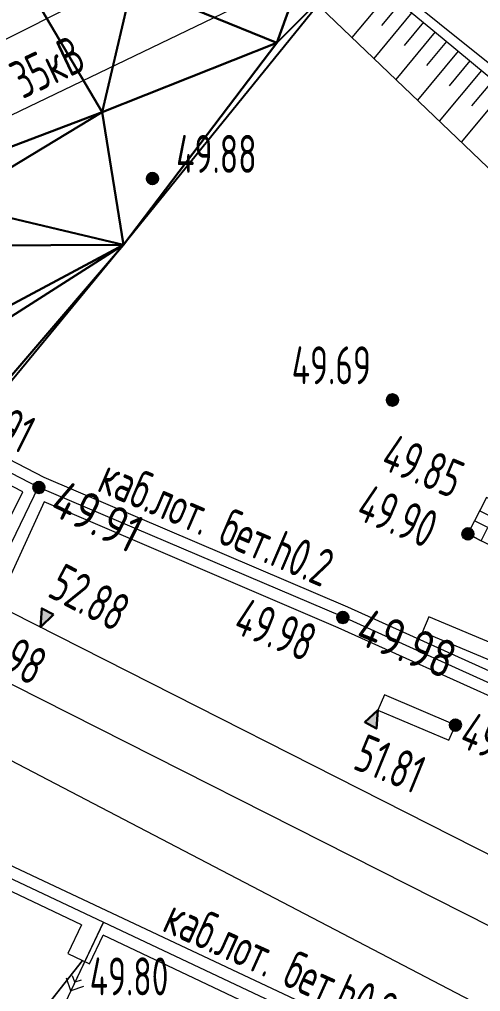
# Model space of a CAD drawing. Extents: x 1098675 to 1099684, y 381052 to 381453.
# Drawn here: x 1099309.75 to 1099321.91, y 381317.8 to 381343.44 of the extents above; entities that cross this region are included whole.
import ezdxf
from ezdxf.enums import TextEntityAlignment as Align

# ---------------------------------------------------------------- set-up
doc = ezdxf.new("R2010")
doc.units = 0
doc.header["$MEASUREMENT"] = 0
doc.header["$PDMODE"] = 34
doc.header["$PDSIZE"] = -1
doc.layers.get('Defpoints').update_dxf_attribs({"color": 252, "linetype": 'CONTINUOUS'})
doc.layers.add('ГП_ТЕКСТ_размеры', color=7, linetype='CONTINUOUS', lineweight=5)
doc.layers.add('Съемка', color=253, linetype='CONTINUOUS', lineweight=20)
doc.layers.add('С_R_Мелитополь1_SRF-VIEW', color=252, linetype='CONTINUOUS')
doc.styles.add('TOPO_D431', font='GOST2304A.ttf')
doc.styles.add('ГОСТ', font='GOST2304A.ttf', dxfattribs={"height": 2.5})
doc.linetypes.add('g5_119_1', pattern='A,4,-1,[31,GUGK_2005.shx,S=0.1,R=0,X=0,Y=0],0.35,[31,GUGK_2005.shx,S=0.08,R=0,X=0,Y=0],3.3,[31,GUGK_2005.shx,S=0.08,R=180,X=0,Y=0],0.35,[31,GUGK_2005.shx,S=0.1,R=180,X=0,Y=0],-1', length=10)
doc.linetypes.add('ПОДОШВА_Дороги', pattern='A,0,[201,mapsigns2.shx,S=0.12,R=0,X=0,Y=0],-1.5', length=1.5)
doc.dimstyles.new('ISO-25', dxfattribs={"dimtxt": 1.5, "dimasz": 1.5, "dimexe": 1.25, "dimexo": 0, "dimtad": 1, "dimtxsty": 'TOPO_D431', "dimcen": 2.5, "dimazin": 0, "dimtfac": 1, "dimtmove": 0, "dimatfit": 3, "dimfxl": 1, "dimarcsym": 0})

# ---------------------------------------------------------------- blocks, each defined once
blk = doc.blocks.new('*D186')
at = {"layer": 'Defpoints', "color": 0, "linetype": 'Continuous', "lineweight": 60, "transparency": 16777216}
for p in [(1099274.105, 381320.994), (1099322.127, 381304.486), (1099319.76, 381299.466)]:
    blk.add_point(p, dxfattribs=at)
at = {"layer": 'ГП_ТЕКСТ_размеры', "color": 0, "linetype": 'Continuous', "lineweight": -2, "transparency": 16777216}
for p, q in [((1099274.105, 381320.994), (1099277.005, 381327.145)), ((1099277.829, 381325.374), (1099320.77, 381305.126)), ((1099319.76, 381299.466), (1099322.66, 381305.617))]:
    blk.add_line(p, q, dxfattribs=at)
at = {"layer": 'ГП_ТЕКСТ_размеры', "color": 0, "linetype": 'Continuous', "lineweight": 60, "transparency": 16777216}
for points in [[(1099277.936, 381325.6), (1099277.722, 381325.148), (1099276.472, 381326.014)], [(1099320.877, 381305.352), (1099320.663, 381304.9), (1099322.127, 381304.486)]]:
    blk.add_solid(points, dxfattribs=at)
at = {"layer": 'ГП_ТЕКСТ_размеры', "color": 0, "linetype": 'Continuous', "transparency": 16777216, "insert": (1099301.556, 381315.831), "char_height": 1.5, "attachment_point": 5, "rotation": 334.7544, "style": 'TOPO_D431'}
blk.add_mtext('50,48', dxfattribs=at)
blk = doc.blocks.new('Съемка')
at = {"layer": 'Съемка', "linetype": 'Continuous', "lineweight": -2}
h = blk.add_hatch(color=8, dxfattribs=at)
h.dxf.hatch_style = 1
edge = h.paths.add_edge_path()
edge.add_arc((1099313.257, 381339.24), 0.15, 0, 360)
h = blk.add_hatch(color=8, dxfattribs=at)
h.dxf.hatch_style = 1
edge = h.paths.add_edge_path()
edge.add_arc((1099313.257, 381339.24), 0.15, 0, 360)
h = blk.add_hatch(color=8, dxfattribs=at)
h.dxf.hatch_style = 1
edge = h.paths.add_edge_path()
edge.add_arc((1099319.584, 381333.4), 0.15, 0, 360)
h = blk.add_hatch(color=8, dxfattribs=at)
h.dxf.hatch_style = 1
edge = h.paths.add_edge_path()
edge.add_arc((1099319.584, 381333.4), 0.15, 0, 360)
h = blk.add_hatch(color=8, dxfattribs=at)
h.dxf.hatch_style = 1
edge = h.paths.add_edge_path()
edge.add_arc((1099310.265, 381331.095), 0.15, 0, 360)
h = blk.add_hatch(color=8, dxfattribs=at)
h.dxf.hatch_style = 1
edge = h.paths.add_edge_path()
edge.add_arc((1099310.265, 381331.095), 0.15, 0, 360)
h = blk.add_hatch(color=8, dxfattribs=at)
h.dxf.hatch_style = 1
edge = h.paths.add_edge_path()
edge.add_arc((1099321.574, 381329.869), 0.15, 0, 360)
h = blk.add_hatch(color=8, dxfattribs=at)
h.dxf.hatch_style = 1
edge = h.paths.add_edge_path()
edge.add_arc((1099321.574, 381329.869), 0.15, 0, 360)
at = {"layer": 'Съемка', "lineweight": -2}
for points in [[(1099310.648, 381327.739), (1099310.305, 381327.411), (1099310.339, 381327.903)], [(1099318.854, 381324.902), (1099319.202, 381325.224), (1099319.161, 381324.733)]]:
    blk.add_hatch(color=8, dxfattribs=at).paths.add_polyline_path(points)
at = {"layer": 'Съемка', "linetype": 'Continuous', "lineweight": -2}
h = blk.add_hatch(color=8, dxfattribs=at)
h.dxf.hatch_style = 1
edge = h.paths.add_edge_path()
edge.add_arc((1099318.276, 381327.666), 0.15, 0, 360)
h = blk.add_hatch(color=8, dxfattribs=at)
h.dxf.hatch_style = 1
edge = h.paths.add_edge_path()
edge.add_arc((1099318.276, 381327.666), 0.15, 0, 360)
h = blk.add_hatch(color=8, dxfattribs=at)
h.dxf.hatch_style = 1
edge = h.paths.add_edge_path()
edge.add_arc((1099321.243, 381324.826), 0.15, 0, 360)
at = {"layer": 'Съемка', "color": 8, "linetype": 'ПОДОШВА_Дороги', "lineweight": 0, "ltscale": 0.5, "flags": 128}
blk.add_lwpolyline([(1099340.526, 381327.786), (1099332.587, 381332.306), (1099328.204, 381334.954), (1099323.293, 381338.386), (1099317.679, 381343.759), (1099311.334, 381349.779), (1099306.689, 381353.559), (1099305.524, 381354.571), (1099301.95, 381360.586), (1099300.992, 381362.779)], dxfattribs=at)
at = {"layer": 'Съемка', "color": 8, "lineweight": 0, "flags": 128}
for points in [[(1099302.929, 381362.234), (1099306.445, 381355.84), (1099307.424, 381354.718), (1099308.199, 381354.102), (1099308.804, 381353.669), (1099312.524, 381349.999), (1099315.377, 381347.356), (1099317.827, 381345.486), (1099320.894, 381342.954), (1099324.344, 381340.089), (1099328.189, 381336.934), (1099332.909, 381334.157), (1099335.633, 381332.931), (1099337.357, 381331.935), (1099342.169, 381328.844)], [(1099396.511, 381305.804), (1099365.454, 381318.904), (1099357.577, 381322.286), (1099347.455, 381326.639), (1099339.815, 381330.93), (1099334.713, 381333.856), (1099327.637, 381337.864), (1099318.126, 381345.489), (1099316.592, 381346.869), (1099309.325, 381353.681), (1099307.625, 381355.309), (1099304.03, 381360.792)]]:
    blk.add_lwpolyline(points, dxfattribs=at)
at = {"layer": 'Съемка', "color": 8, "linetype": 'Continuous', "lineweight": 20}
for points in [[(1099293.477, 381335.589), (1099295.277, 381336.834), (1099296.39, 381339.207), (1099302.525, 381337.272), (1099304.857, 381340.63), (1099330.472, 381353.561), (1099348.811, 381344.513), (1099365.128, 381337.121), (1099401.209, 381319.948)], [(1099400.554, 381318.621), (1099363.968, 381334.664), (1099347.715, 381342.411), (1099330.823, 381351.162), (1099306.282, 381339.344), (1099303.827, 381336.689)], [(1099287.325, 381338.525), (1099305.242, 381329.975), (1099326.666, 381319.112)], [(1099325.911, 381317.619), (1099304.402, 381328.496), (1099286.618, 381336.763)], [(1099285.786, 381335.006), (1099303.531, 381327.026), (1099325.034, 381315.796)], [(1099309.763, 381314.932), (1099310.654, 381316.861), (1099311.963, 381319.625)], [(1099311.963, 381319.625), (1099311.107, 381317.817)], [(1099307.602, 381312.596), (1099308.763, 381315.262), (1099311.415, 381318.614)], [(1099311.415, 381318.614), (1099310.174, 381317.046)], [(1099311.38, 381318.103), (1099311.214, 381318.043), (1099311.154, 381318.21)], [(1099311.44, 381317.936), (1099311.107, 381317.817), (1099310.988, 381318.15)]]:
    blk.add_lwpolyline(points, dxfattribs=at)
at = {"layer": 'Съемка', "color": 8}
for points in [[(1099311.387, 381319.559), (1099304.82, 381322.675), (1099293.628, 381327.91), (1099282.688, 381333.183)], [(1099282.949, 381333.724), (1099293.886, 381328.452), (1099305.075, 381323.218), (1099323.508, 381314.542), (1099326.561, 381321.34), (1099327.272, 381323.274), (1099318.155, 381327.391), (1099310.402, 381330.71), (1099309.151, 381327.996), (1099308.511, 381328.317), (1099309.844, 381330.975), (1099301.146, 381335.477), (1099293.892, 381338.573), (1099294.128, 381339.125), (1099301.402, 381336.021), (1099310.393, 381331.366), (1099318.397, 381327.941), (1099327.872, 381323.661), (1099338.705, 381318.675), (1099344.316, 381330.846)], [(1099358.923, 381306.11), (1099339.298, 381315.536), (1099338.566, 381313.147), (1099337.863, 381313.363), (1099338.713, 381316.139), (1099339.788, 381317.742), (1099345.129, 381330.783), (1099338.964, 381317.89), (1099327.866, 381323.004), (1099327.116, 381321.111), (1099323.757, 381313.688), (1099311.957, 381319.288)], [(1099311.387, 381319.559), (1099311.026, 381318.799), (1099311.596, 381318.528), (1099311.957, 381319.288)]]:
    blk.add_lwpolyline(points, dxfattribs=at)
at = {"layer": 'Съемка', "color": 8, "lineweight": 0}
for points in [[(1099319.478, 381344.123), (1099318.516, 381342.958)], [(1099319.785, 381343.87), (1099319.294, 381343.276)], [(1099320.092, 381343.617), (1099319.093, 381342.406)], [(1099320.399, 381343.363), (1099319.89, 381342.747)], [(1099320.706, 381343.11), (1099319.669, 381341.854)], [(1099321.012, 381342.856), (1099320.483, 381342.219)], [(1099321.319, 381342.602), (1099320.242, 381341.306)], [(1099321.625, 381342.347), (1099321.078, 381341.688)], [(1099321.931, 381342.093), (1099320.819, 381340.754)], [(1099322.237, 381341.838), (1099321.672, 381341.158)], [(1099322.544, 381341.584), (1099321.396, 381340.202)]]:
    blk.add_lwpolyline(points, dxfattribs=at)
at = {"layer": 'Съемка', "color": 8, "linetype": 'g5_119_1', "flags": 128}
for points in [[(1099351.034, 381341.914), (1099350.124, 381342.304), (1099338.864, 381318.274), (1099327.749, 381323.389), (1099318.274, 381327.684), (1099310.249, 381331.104), (1099301.274, 381335.749), (1099294.01, 381338.849)], [(1099327.749, 381323.389), (1099326.839, 381321.224), (1099323.659, 381314.099), (1099282.884, 381333.364), (1099275.017, 381336.936)], [(1099310.249, 381331.104), (1099308.819, 381328.164)]]:
    blk.add_lwpolyline(points, dxfattribs=at)
at = {"layer": 'Съемка', "color": 8, "linetype": 'Continuous'}
for points in [[(1099321.574, 381329.869), (1099322.966, 381329.162), (1099323.452, 381330.118), (1099322.06, 381330.825)], [(1099321.885, 381330.481), (1099322.236, 381330.303), (1099322.411, 381330.646), (1099322.06, 381330.825)], [(1099321.574, 381329.869), (1099321.925, 381329.69), (1099322.1, 381330.034), (1099321.748, 381330.212)], [(1099320.375, 381327.29), (1099322.243, 381326.5), (1099322.41, 381326.895), (1099320.542, 381327.685)], [(1099321.243, 381324.826), (1099319.372, 381325.623), (1099319.202, 381325.224), (1099321.073, 381324.428)]]:
    blk.add_lwpolyline(points, close=True, dxfattribs=at)
at = {"layer": 'Съемка', "color": 8, "linetype": 'Continuous', "lineweight": -2, "flags": 128}
for points in [[(1099310.648, 381327.739), (1099310.305, 381327.411), (1099310.339, 381327.903), (1099310.648, 381327.739), (1099310.648, 381327.739)], [(1099318.854, 381324.902), (1099319.202, 381325.224), (1099319.161, 381324.733), (1099318.854, 381324.902), (1099318.854, 381324.902)]]:
    blk.add_lwpolyline(points, close=True, dxfattribs=at)
at = {"layer": 'Съемка', "color": 8, "linetype": 'Continuous', "lineweight": -2}
for centre in [(1099313.257, 381339.24), (1099313.257, 381339.24), (1099319.584, 381333.4), (1099319.584, 381333.4), (1099310.265, 381331.095), (1099310.265, 381331.095), (1099321.574, 381329.869), (1099321.574, 381329.869), (1099318.276, 381327.666), (1099318.276, 381327.666), (1099321.243, 381324.826)]:
    blk.add_circle(centre, 0.15, dxfattribs=at)
at = {"layer": 'Съемка', "color": 8, "style": 'ГОСТ', "width": 0.8}
for s, rotation, p in [('35кВ', 25.3672, (1099310.483, 381342.187)), ('каб.лот. бет.h0.2', 336.8, (1099314.942, 381330.193)), ('каб.лот. бет.h0.2', 335.8, (1099316.643, 381318.538))]:
    blk.add_text(s, height=1, rotation=rotation, dxfattribs=at).set_placement(p, align=Align.MIDDLE_CENTER)
at = {"layer": 'Съемка', "color": 8, "lineweight": 30, "style": 'ГОСТ', "width": 0.8}
for s, p in [('49.88', (1099313.882, 381339.39)), ('49.69', (1099316.928, 381333.815)), ('49.80', (1099311.603, 381317.698))]:
    blk.add_text(s, height=1, dxfattribs=at).set_placement(p)
for s, rotation, p in [('49.91', 333.5929, (1099308.068, 381332.839)), ('49.85', 337.046, (1099319.226, 381331.608)), ('49.90', 337.046, (1099318.574, 381330.283)), ('49.98', 337.8568, (1099315.34, 381327.279)), ('49.98', 332.2897, (1099308.229, 381326.825)), ('49.88', 337.046, (1099321.293, 381324.28))]:
    blk.add_text(s, height=1, rotation=rotation, dxfattribs=at).set_placement(p)
at = {"layer": 'Съемка', "color": 8, "linetype": 'Continuous', "lineweight": 30, "style": 'ГОСТ'}
for s, rotation, p in [('49.91', 333.5929, (1099310.49, 381330.425)), ('49.98', 337.8568, (1099318.551, 381327.014))]:
    blk.add_text(s, height=1, rotation=rotation, dxfattribs=at).set_placement(p)
at = {"layer": 'Съемка', "color": 8, "style": 'ГОСТ', "width": 0.8}
for s, rotation, p in [('52.88', 332.0878, (1099310.688, 381328.679)), ('51.81', 337.7, (1099318.696, 381324.149))]:
    blk.add_text(s, height=1, rotation=rotation, dxfattribs=at).set_placement(p, align=Align.MIDDLE_LEFT)

msp = doc.modelspace()

# ---------------------------------------------------------------- block references
at = {"layer": 'Съемка', "color": 6, "lineweight": 30}
msp.add_blockref('Съемка', (0, 0), dxfattribs=at)

# ---------------------------------------------------------------- next in the draw order: linework, layer by layer
at = {"layer": 'С_R_Мелитополь1_SRF-VIEW', "linetype": 'Continuous'}
for points in [[(1099308.639, 381346.568), (1099311.929, 381340.992), (1099307.246, 381339.219)], [(1099308.639, 381346.568), (1099312.721, 381344.378), (1099311.929, 381340.992)], [(1099317.624, 381345.847), (1099316.535, 381342.816), (1099312.721, 381344.378)], [(1099317.974, 381344.267), (1099316.535, 381342.816), (1099317.624, 381345.847)], [(1099316.535, 381342.816), (1099311.929, 381340.992), (1099312.721, 381344.378)], [(1099317.974, 381344.267), (1099312.49, 381337.488), (1099316.535, 381342.816)], [(1099311.929, 381340.992), (1099316.535, 381342.816), (1099312.49, 381337.488)], [(1099307.246, 381339.219), (1099311.929, 381340.992), (1099307.938, 381338.574)], [(1099307.938, 381338.574), (1099311.929, 381340.992), (1099312.49, 381337.488)], [(1099307.938, 381338.574), (1099312.49, 381337.488), (1099306.73, 381337.467)], [(1099301.874, 381325.099), (1099312.49, 381337.488), (1099301.485, 381324.111)], [(1099301.874, 381325.099), (1099305.117, 381332.776), (1099312.49, 381337.488)], [(1099305.703, 381333.859), (1099312.49, 381337.488), (1099305.117, 381332.776)], [(1099306.73, 381337.467), (1099312.49, 381337.488), (1099305.703, 381333.859)]]:
    msp.add_3dface(points, dxfattribs=at)

# ---------------------------------------------------------------- next in the draw order: dimensions: what is measured, and where the dimension line sits
at = {"layer": 'ГП_ТЕКСТ_размеры', "color": 7, "linetype": 'Continuous'}
dim = msp.add_linear_dim(base=(1099322.127, 381304.486), p1=(1099274.105, 381320.994), p2=(1099319.76, 381299.466), angle=334.7544, dimstyle='ISO-25', dxfattribs=at)
dim.commit()
dim.dimension.update_dxf_attribs({"geometry": '*D186', "text_midpoint": (1099300.921, 381314.485), "dimtype": 161})

doc.saveas('drawing.dxf')
